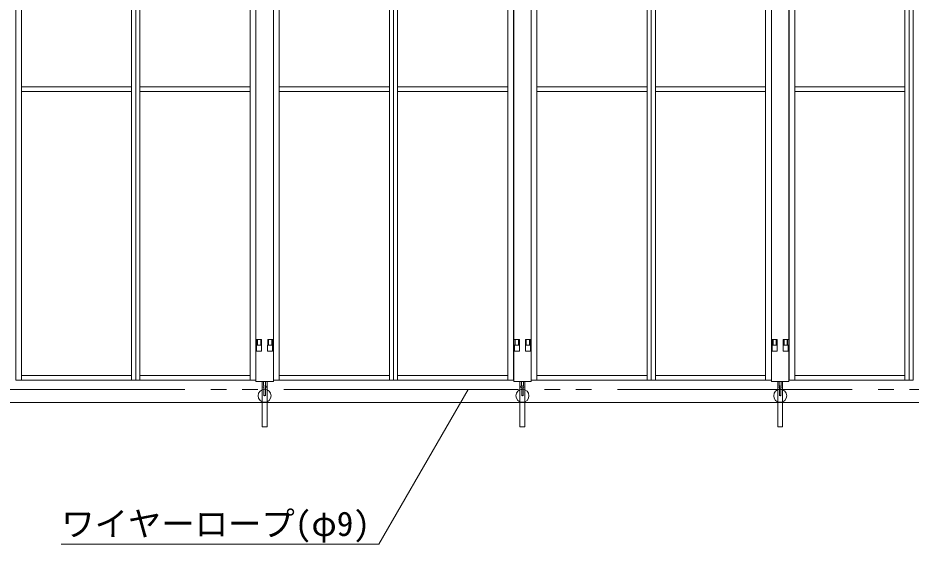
# Model space of a CAD drawing. Units: millimetres, scale not verified. Extents: x -12090 to 12090, y -18325 to 18325.
# Drawn here: x -8492 to -5408, y 4966 to 6783 of the extents above; entities that cross this region are included whole.
import ezdxf
from ezdxf.enums import TextEntityAlignment as Align

# ---------------------------------------------------------------- set-up
doc = ezdxf.new("R2010")
doc.units = ezdxf.units.MM
doc.header["$LTSCALE"] = 90
doc.header["$PDMODE"] = 32
doc.header["$PDSIZE"] = 45
doc.linetypes.add('DASHED1', pattern=[1.8, 1.2, -0.6])
doc.linetypes.add('DOUBLE_CHAIN2', pattern=[12.8, 9, -1, 0.6, -0.6, 0.6, -1])
for name, color, linetype, lineweight in [('0-5_ﾍﾞｰｽﾗｲﾝ', 134, 'Continuous', 18), ('0-8_ﾜｲﾔｰﾛｰﾌﾟ', 134, 'DOUBLE_CHAIN2', 18), ('1-0_中央走行棒', 134, 'Continuous', 18), ('1-9_標準ﾊﾟﾈﾙ', 134, 'Continuous', 18), ('1-B_文字', 134, 'Continuous', 18), ('1-C_落とし棒', 134, 'Continuous', 18)]:
    doc.layers.add(name, color=color, linetype=linetype, lineweight=lineweight)
doc.styles.add('ＭＳ ゴシック', font='')
doc.styles.get('ＭＳ ゴシック').set_extended_font_data('MS Gothic')

msp = doc.modelspace()

# ---------------------------------------------------------------- linework, layer by layer
at = {"layer": '0-5_ﾍﾞｰｽﾗｲﾝ'}
msp.add_line((-10960.19, 5455), (1899.81, 5455), dxfattribs=at)
at = {"layer": '0-8_ﾜｲﾔｰﾛｰﾌﾟ'}
msp.add_line((1299.81, 5500), (-9401.8, 5500), dxfattribs=at)
at = {"layer": '1-0_中央走行棒'}
for p, q in [((-7670.2, 7024.06), (-7670.2, 5672.56)), ((-7610.19, 5672.56), (-7610.19, 7024.06)), ((-6780.19, 7024.06), (-6780.19, 5672.56)), ((-6720.19, 5672.56), (-6720.19, 7024.06)), ((-5890.19, 7024.06), (-5890.19, 5672.56)), ((-5830.19, 5672.56), (-5830.19, 7024.06)), ((-7648.74, 5514.46), (-7648.74, 5527.56)), ((-7643.74, 5514.46), (-7643.74, 5527.56)), ((-7636.74, 5527.56), (-7636.74, 5514.46)), ((-7631.75, 5527.56), (-7631.75, 5514.46)), ((-6758.75, 5514.46), (-6758.75, 5527.56)), ((-6753.74, 5514.46), (-6753.74, 5527.56)), ((-6746.74, 5527.56), (-6746.74, 5514.46)), ((-6741.75, 5527.56), (-6741.75, 5514.46)), ((-5868.75, 5514.46), (-5868.75, 5527.56)), ((-5863.74, 5514.46), (-5863.74, 5527.56)), ((-5856.74, 5527.56), (-5856.74, 5514.46)), ((-5851.75, 5527.56), (-5851.75, 5514.46)), ((-7642.69, 5513.06), (-7642.69, 5478.06)), ((-7637.7, 5478.06), (-7637.7, 5513.06)), ((-6752.69, 5513.06), (-6752.69, 5478.06)), ((-6747.7, 5478.06), (-6747.7, 5513.06)), ((-5862.69, 5513.06), (-5862.69, 5478.06)), ((-5857.69, 5478.06), (-5857.69, 5513.06))]:
    msp.add_line(p, q, dxfattribs=at)
for points in [[(-7670.2, 5652.56), (-7670.2, 5527.56), (-7610.19, 5527.56), (-7610.19, 5652.56)], [(-6780.19, 5652.56), (-6780.19, 5527.56), (-6720.19, 5527.56), (-6720.19, 5652.56)], [(-5890.19, 5652.56), (-5890.19, 5527.56), (-5830.19, 5527.56), (-5830.19, 5652.56)]]:
    msp.add_lwpolyline(points, dxfattribs=at)
for points in [[(-7667.85, 5632.56), (-7650.54, 5632.56), (-7650.54, 5652.56), (-7667.85, 5652.56)], [(-7629.84, 5632.56), (-7612.54, 5632.56), (-7612.54, 5652.56), (-7629.84, 5652.56)], [(-6777.85, 5632.56), (-6760.54, 5632.56), (-6760.54, 5652.56), (-6777.85, 5652.56)], [(-6739.84, 5632.56), (-6722.54, 5632.56), (-6722.54, 5652.56), (-6739.84, 5652.56)], [(-5887.85, 5632.56), (-5870.55, 5632.56), (-5870.55, 5652.56), (-5887.85, 5652.56)], [(-5849.85, 5632.56), (-5832.54, 5632.56), (-5832.54, 5652.56), (-5849.85, 5652.56)]]:
    msp.add_lwpolyline(points, close=True, dxfattribs=at)
for centre, radius, start, end in [((-7640.24, 5514.46), 8.5, 180, 253.25351), ((-7640.24, 5514.46), 3.5, 180, 225.59204), ((-7640.24, 5514.46), 8.5, 287.46347, 360), ((-7640.24, 5514.46), 3.5, 316.78662, 360), ((-6750.24, 5514.46), 8.5, 180, 253.25351), ((-6750.24, 5514.46), 3.5, 180, 225.59204), ((-6750.24, 5514.46), 8.5, 287.46347, 360), ((-6750.24, 5514.46), 3.5, 316.78662, 360), ((-5860.24, 5514.46), 8.5, 180, 253.25351), ((-5860.24, 5514.46), 3.5, 180, 225.59204), ((-5860.24, 5514.46), 8.5, 287.46347, 360), ((-5860.24, 5514.46), 3.5, 316.78662, 360)]:
    msp.add_arc(centre, radius, start, end, dxfattribs=at)
for p in [(-7640.19, 5478.06), (-6750.19, 5478.06), (-5860.2, 5478.06)]:
    msp.add_point(p, dxfattribs=at)
at = {"layer": '1-9_標準ﾊﾟﾈﾙ'}
for p, q in [((-7666.9, 5672.56), (-7666.9, 5652.56)), ((-7613.49, 5672.56), (-7613.49, 5652.56)), ((-6776.9, 5672.56), (-6776.9, 5652.56)), ((-6723.49, 5672.56), (-6723.49, 5652.56)), ((-5886.9, 5672.56), (-5886.9, 5652.56)), ((-5833.49, 5672.56), (-5833.49, 5652.56))]:
    msp.add_line(p, q, dxfattribs=at)
at = {"layer": '1-9_標準ﾊﾟﾈﾙ', "linetype": 'DASHED1'}
for p, q in [((-7664.7, 5672.56), (-7664.7, 5652.56)), ((-7653.69, 5672.56), (-7653.69, 5652.56)), ((-7626.69, 5672.56), (-7626.69, 5652.56)), ((-7615.69, 5672.56), (-7615.69, 5652.56)), ((-6774.7, 5672.56), (-6774.7, 5652.56)), ((-6763.69, 5672.56), (-6763.69, 5652.56)), ((-6736.69, 5672.56), (-6736.69, 5652.56)), ((-6725.69, 5672.56), (-6725.69, 5652.56)), ((-5884.69, 5672.56), (-5884.69, 5652.56)), ((-5873.7, 5672.56), (-5873.7, 5652.56)), ((-5846.7, 5672.56), (-5846.7, 5652.56)), ((-5835.69, 5672.56), (-5835.69, 5652.56))]:
    msp.add_line(p, q, dxfattribs=at)
at = {"layer": '1-9_標準ﾊﾟﾈﾙ'}
for points in [[(-8499.69, 8535.56), (-8479.94, 8535.56), (-8479.94, 5532.56), (-8499.69, 5532.56)], [(-8085.19, 8535.56), (-8099.44, 8535.56), (-8099.44, 5532.56), (-8085.19, 5532.56)], [(-8085.19, 8535.56), (-8070.94, 8535.56), (-8070.94, 5532.56), (-8085.19, 5532.56)], [(-7670.69, 8535.56), (-7690.45, 8535.56), (-7690.45, 5532.56), (-7670.69, 5532.56)], [(-7609.69, 8535.56), (-7589.94, 8535.56), (-7589.94, 5532.56), (-7609.69, 5532.56)], [(-7195.19, 8535.56), (-7209.44, 8535.56), (-7209.44, 5532.56), (-7195.19, 5532.56)], [(-7195.19, 8535.56), (-7180.95, 8535.56), (-7180.95, 5532.56), (-7195.19, 5532.56)], [(-6780.69, 8535.56), (-6800.45, 8535.56), (-6800.45, 5532.56), (-6780.69, 5532.56)], [(-6719.7, 8535.56), (-6699.94, 8535.56), (-6699.94, 5532.56), (-6719.7, 5532.56)], [(-6305.19, 8535.56), (-6319.44, 8535.56), (-6319.44, 5532.56), (-6305.19, 5532.56)], [(-6305.19, 8535.56), (-6290.95, 8535.56), (-6290.95, 5532.56), (-6305.19, 5532.56)], [(-5890.69, 8535.56), (-5910.44, 8535.56), (-5910.44, 5532.56), (-5890.69, 5532.56)], [(-5829.7, 8535.56), (-5809.94, 8535.56), (-5809.94, 5532.56), (-5829.7, 5532.56)], [(-5415.19, 8535.56), (-5429.44, 8535.56), (-5429.44, 5532.56), (-5415.19, 5532.56)], [(-5415.19, 8535.56), (-5400.94, 8535.56), (-5400.94, 5532.56), (-5415.19, 5532.56)], [(-8099.44, 6544.06), (-8479.94, 6544.06), (-8479.94, 6528.06), (-8099.44, 6528.06)], [(-8070.94, 6544.06), (-7690.45, 6544.06), (-7690.45, 6528.06), (-8070.94, 6528.06)], [(-7209.44, 6544.06), (-7589.94, 6544.06), (-7589.94, 6528.06), (-7209.44, 6528.06)], [(-7180.95, 6544.06), (-6800.45, 6544.06), (-6800.45, 6528.06), (-7180.95, 6528.06)], [(-6319.44, 6544.06), (-6699.94, 6544.06), (-6699.94, 6528.06), (-6319.44, 6528.06)], [(-6290.95, 6544.06), (-5910.44, 6544.06), (-5910.44, 6528.06), (-6290.95, 6528.06)], [(-5429.44, 6544.06), (-5809.94, 6544.06), (-5809.94, 6528.06), (-5429.44, 6528.06)], [(-8099.44, 5532.56), (-8479.94, 5532.56), (-8479.94, 5548.06), (-8099.44, 5548.06)], [(-8070.94, 5532.56), (-7690.45, 5532.56), (-7690.45, 5548.06), (-8070.94, 5548.06)], [(-7209.44, 5532.56), (-7589.94, 5532.56), (-7589.94, 5548.06), (-7209.44, 5548.06)], [(-7180.95, 5532.56), (-6800.45, 5532.56), (-6800.45, 5548.06), (-7180.95, 5548.06)], [(-6319.44, 5532.56), (-6699.94, 5532.56), (-6699.94, 5548.06), (-6319.44, 5548.06)], [(-6290.95, 5532.56), (-5910.44, 5532.56), (-5910.44, 5548.06), (-6290.95, 5548.06)], [(-5429.44, 5532.56), (-5809.94, 5532.56), (-5809.94, 5548.06), (-5429.44, 5548.06)]]:
    msp.add_lwpolyline(points, close=True, dxfattribs=at)
for points in [[(-7670.69, 5652.56), (-7650.69, 5652.56), (-7650.69, 5672.56), (-7670.69, 5672.56)], [(-7609.69, 5652.56), (-7629.7, 5652.56), (-7629.7, 5672.56), (-7609.69, 5672.56)], [(-6780.69, 5652.56), (-6760.69, 5652.56), (-6760.69, 5672.56), (-6780.69, 5672.56)], [(-6719.7, 5652.56), (-6739.69, 5652.56), (-6739.69, 5672.56), (-6719.7, 5672.56)], [(-5890.69, 5652.56), (-5870.69, 5652.56), (-5870.69, 5672.56), (-5890.69, 5672.56)], [(-5829.7, 5652.56), (-5849.69, 5652.56), (-5849.69, 5672.56), (-5829.7, 5672.56)]]:
    msp.add_lwpolyline(points, dxfattribs=at)
at = {"layer": '1-B_文字'}
msp.add_line((-8342.55, 4966), (-7246.41, 4966), dxfattribs=at)
msp.add_lwpolyline([(-6937.27, 5500), (-7245.58, 4966), (-7246.01, 4966)], dxfattribs=at)
at = {"layer": '1-C_落とし棒'}
for points in [[(-7631.69, 5527.56), (-7631.69, 5371.36), (-7648.69, 5371.36), (-7648.69, 5527.56)], [(-6741.69, 5527.56), (-6741.69, 5371.36), (-6758.69, 5371.36), (-6758.69, 5527.56)], [(-5851.69, 5527.56), (-5851.69, 5371.36), (-5868.69, 5371.36), (-5868.69, 5527.56)]]:
    msp.add_lwpolyline(points, close=True, dxfattribs=at)

# ---------------------------------------------------------------- texts
at = {"layer": '1-B_文字', "style": 'ＭＳ ゴシック'}
msp.add_text('ワイヤーロープ(φ9)', height=84.46, dxfattribs=at).set_placement((-8342.55, 4968.76), align=Align.BOTTOM_LEFT)

doc.saveas('drawing.dxf')
